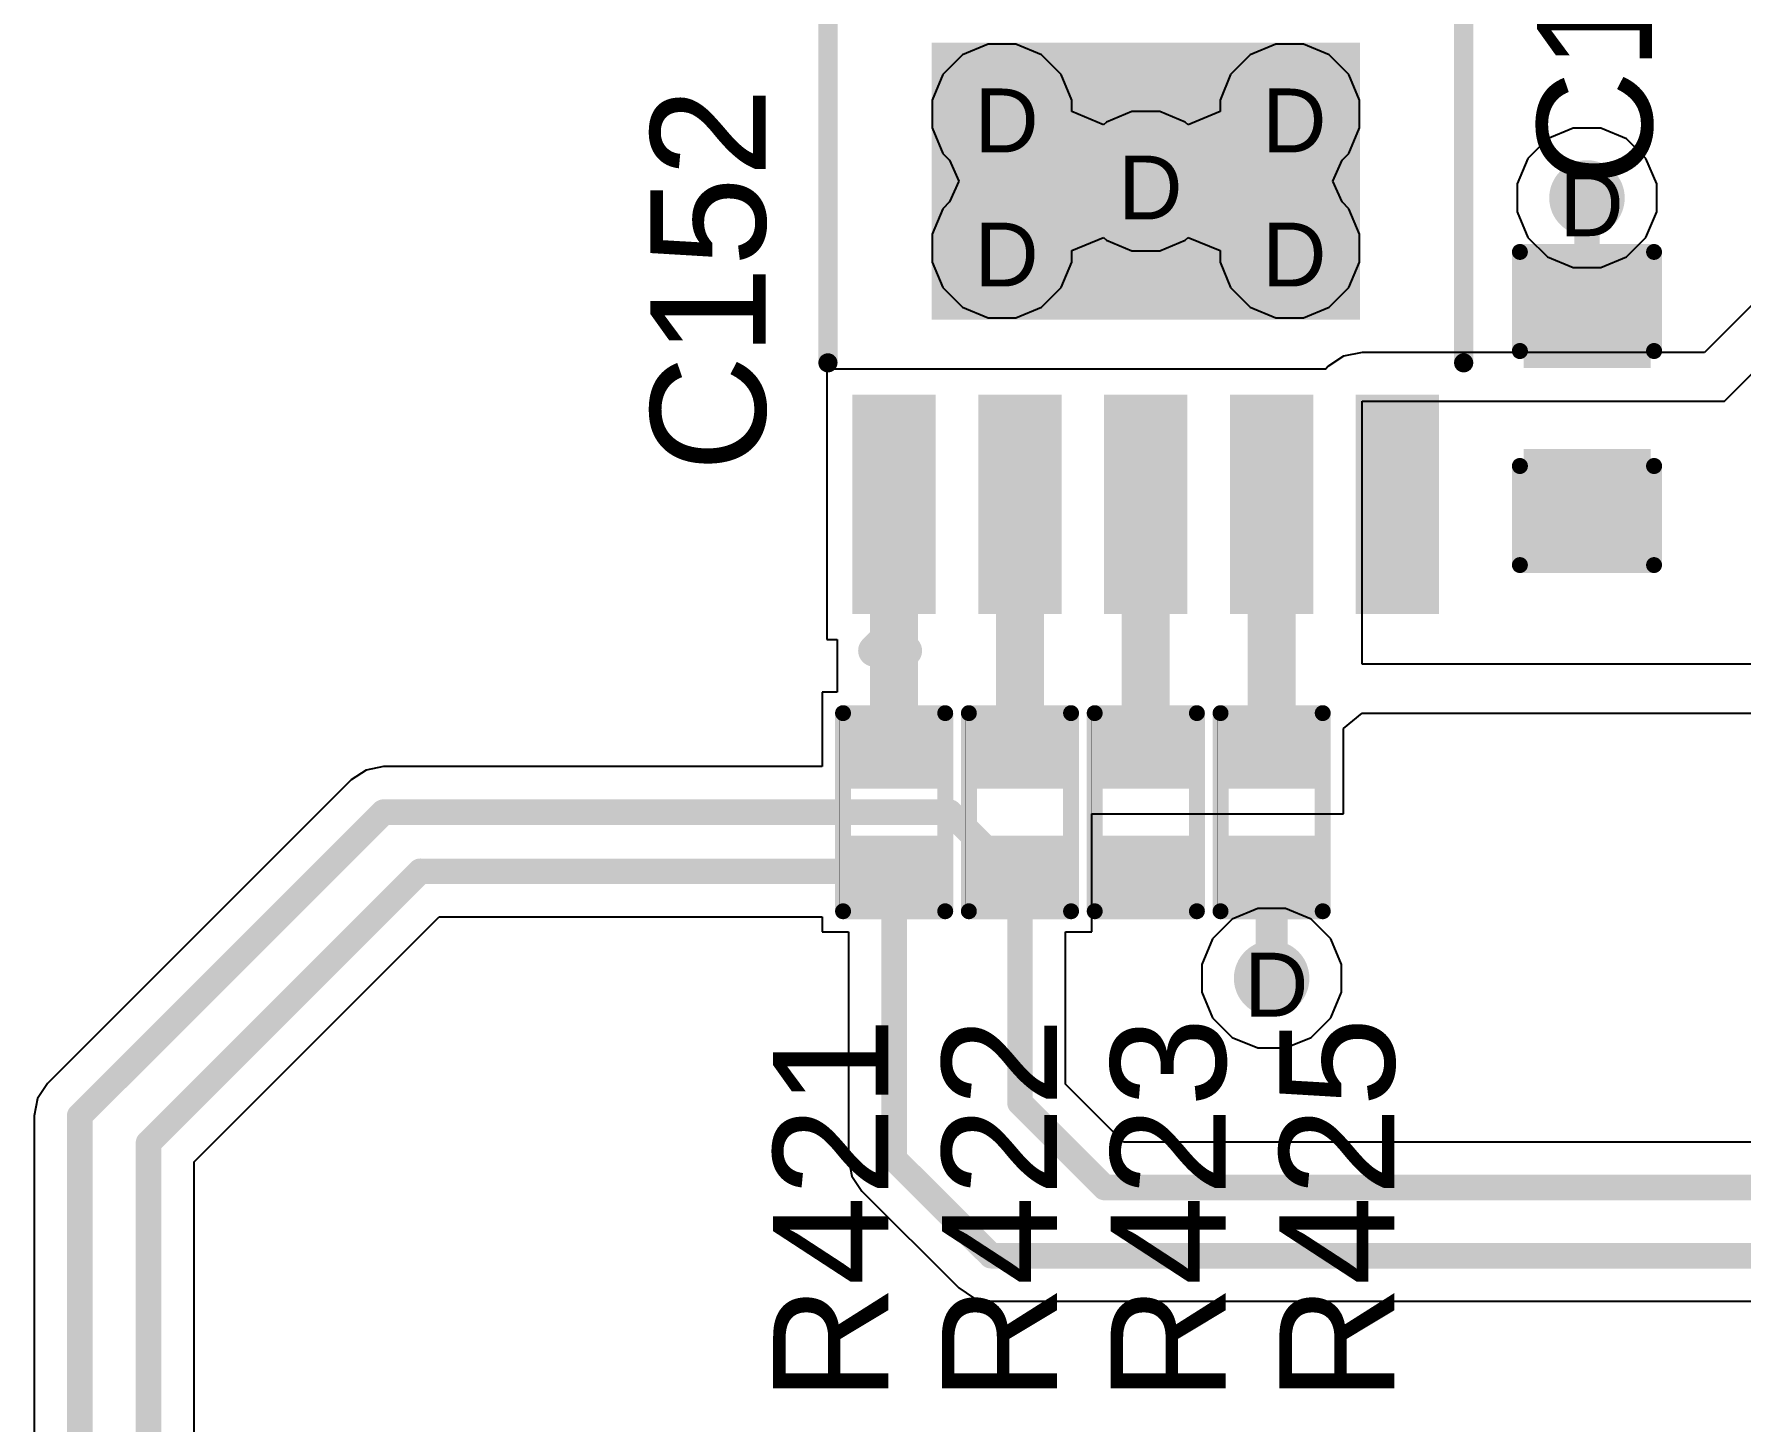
# Model space of a CAD drawing. Header units: inches. Extents: x -11 to 5428, y 0 to 5423.
# Drawn here: x 183.32 to 196.88, y 75.28 to 86.31 of the extents above; entities that cross this region are included whole.
import ezdxf

# ---------------------------------------------------------------- set-up
doc = ezdxf.new("R2010")
doc.units = ezdxf.units.IN
for name, color, linetype in [('Bottom Layer', 5, 'Continuous'), ('Drill Drawing', 1, 'Continuous'), ('GND', 16, 'Continuous'), ('PWR', 76, 'Continuous'), ('Top Layer', 1, 'Continuous'), ('Top Overlay', 2, 'Continuous'), ('Top Paste', 8, 'Continuous'), ('Top Solder', 216, 'Continuous'), ('Via Holes', 16, 'Continuous')]:
    doc.layers.add(name, color=color, linetype=linetype)
doc.styles.add('Arial', font='', dxfattribs={"height": 0.2})
doc.styles.get('Arial').set_extended_font_data('Arial')

# ---------------------------------------------------------------- blocks, each defined once
blk = doc.blocks.new('ESOP_10_612')
at = {"layer": 'Top Layer'}
for points in [[(-1.75, 2.28), (-1.75, 1.72), (-3.39, 1.72), (-3.39, 2.28)], [(3.39, 2.28), (3.39, 1.72), (1.75, 1.72), (1.75, 2.28)], [(1.05, 1.65), (1.05, -1.65), (-1.05, -1.65), (-1.05, 1.65)], [(-1.75, 1.28), (-1.75, 0.72), (-3.39, 0.72), (-3.39, 1.28)], [(3.39, 1.28), (3.39, 0.72), (1.75, 0.72), (1.75, 1.28)], [(-1.75, 0.28), (-1.75, -0.28), (-3.39, -0.28), (-3.39, 0.28)], [(3.39, 0.28), (3.39, -0.28), (1.75, -0.28), (1.75, 0.28)], [(-1.75, -0.72), (-1.75, -1.28), (-3.39, -1.28), (-3.39, -0.72)], [(3.39, -0.72), (3.39, -1.28), (1.75, -1.28), (1.75, -0.72)], [(-1.75, -1.72), (-1.75, -2.28), (-3.39, -2.28), (-3.39, -1.72)], [(3.39, -1.72), (3.39, -2.28), (1.75, -2.28), (1.75, -1.72)]]:
    blk.add_hatch(color=1, dxfattribs=at).paths.add_polyline_path(points)
at = {"layer": 'Top Paste'}
for points in [[(-1.75, 2.28), (-1.75, 1.72), (-3.39, 1.72), (-3.39, 2.28)], [(3.39, 2.28), (3.39, 1.72), (1.75, 1.72), (1.75, 2.28)], [(1.05, 1.65), (1.05, -1.65), (-1.05, -1.65), (-1.05, 1.65)], [(-1.75, 1.28), (-1.75, 0.72), (-3.39, 0.72), (-3.39, 1.28)], [(3.39, 1.28), (3.39, 0.72), (1.75, 0.72), (1.75, 1.28)], [(-1.75, 0.28), (-1.75, -0.28), (-3.39, -0.28), (-3.39, 0.28)], [(3.39, 0.28), (3.39, -0.28), (1.75, -0.28), (1.75, 0.28)], [(-1.75, -0.72), (-1.75, -1.28), (-3.39, -1.28), (-3.39, -0.72)], [(3.39, -0.72), (3.39, -1.28), (1.75, -1.28), (1.75, -0.72)], [(-1.75, -1.72), (-1.75, -2.28), (-3.39, -2.28), (-3.39, -1.72)], [(3.39, -1.72), (3.39, -2.28), (1.75, -2.28), (1.75, -1.72)]]:
    blk.add_hatch(color=8, dxfattribs=at).paths.add_polyline_path(points)
at = {"layer": 'Top Solder'}
for points in [[(-1.699, 2.331), (-1.699, 1.669), (-3.441, 1.669), (-3.441, 2.331)], [(3.441, 2.331), (3.441, 1.669), (1.699, 1.669), (1.699, 2.331)], [(1.101, 1.701), (1.101, -1.701), (-1.101, -1.701), (-1.101, 1.701)], [(-1.699, 1.331), (-1.699, 0.669), (-3.441, 0.669), (-3.441, 1.331)], [(3.441, 1.331), (3.441, 0.669), (1.699, 0.669), (1.699, 1.331)], [(-1.699, 0.331), (-1.699, -0.331), (-3.441, -0.331), (-3.441, 0.331)], [(3.441, 0.331), (3.441, -0.331), (1.699, -0.331), (1.699, 0.331)], [(-1.699, -0.669), (-1.699, -1.331), (-3.441, -1.331), (-3.441, -0.669)], [(3.441, -0.669), (3.441, -1.331), (1.699, -1.331), (1.699, -0.669)], [(-1.699, -1.669), (-1.699, -2.331), (-3.441, -2.331), (-3.441, -1.669)], [(3.441, -1.669), (3.441, -2.331), (1.699, -2.331), (1.699, -1.669)]]:
    blk.add_hatch(color=216, dxfattribs=at).paths.add_polyline_path(points)
at = {"layer": 'Top Overlay'}
for points in [[(-1.445, 2.526, 0.152, 0.152, 0), (1.445, 2.526, 0.152, 0.152, 0)], [(-3.734, 2.159, 0.254, 0.254, 0), (-3.734, 1.905, 0.254, 0.254, 0)], [(-3.734, 2.159, 0.254, 0.254, 0), (-3.607, 2.032, 0.254, 0.254, 0)], [(-3.607, 2.032, 0.254, 0.254, 0), (-3.734, 1.905, 0.254, 0.254, 0)], [(-1.445, -2.526, 0.152, 0.152, 0), (1.445, -2.526, 0.152, 0.152, 0)]]:
    blk.add_lwpolyline(points, format="xyseb", dxfattribs=at)
for points in [[(-1.483, 2.526, 0.0762, 0.0762, 1), (-1.407, 2.526, 0.0762, 0.0762, 1)], [(1.407, 2.526, 0.0762, 0.0762, 1), (1.483, 2.526, 0.0762, 0.0762, 1)], [(-3.797, 2.159, 0.127, 0.127, 1), (-3.67, 2.159, 0.127, 0.127, 1)], [(-3.797, 2.159, 0.127, 0.127, 1), (-3.67, 2.159, 0.127, 0.127, 1)], [(-3.67, 2.032, 0.127, 0.127, 1), (-3.543, 2.032, 0.127, 0.127, 1)], [(-3.67, 2.032, 0.127, 0.127, 1), (-3.543, 2.032, 0.127, 0.127, 1)], [(-3.797, 1.905, 0.127, 0.127, 1), (-3.67, 1.905, 0.127, 0.127, 1)], [(-3.797, 1.905, 0.127, 0.127, 1), (-3.67, 1.905, 0.127, 0.127, 1)], [(-1.483, -2.526, 0.0762, 0.0762, 1), (-1.407, -2.526, 0.0762, 0.0762, 1)], [(1.407, -2.526, 0.0762, 0.0762, 1), (1.483, -2.526, 0.0762, 0.0762, 1)]]:
    blk.add_lwpolyline(points, format="xyseb", close=True, dxfattribs=at)
blk = doc.blocks.new('R___0402_651')
at = {"layer": 'Top Layer'}
for points in [[(-0.699, -0.317), (-0.699, 0.318), (-0.241, 0.318), (-0.241, -0.317)], [(0.241, -0.317), (0.241, 0.318), (0.699, 0.318), (0.699, -0.317)]]:
    blk.add_hatch(color=1, dxfattribs=at).paths.add_polyline_path(points)
at = {"layer": 'Top Paste'}
for points in [[(-0.699, -0.317), (-0.699, 0.318), (-0.241, 0.318), (-0.241, -0.317)], [(0.241, -0.317), (0.241, 0.318), (0.699, 0.318), (0.699, -0.317)]]:
    blk.add_hatch(color=8, dxfattribs=at).paths.add_polyline_path(points)
at = {"layer": 'Top Solder'}
for points in [[(-0.754, -0.372), (-0.754, 0.373), (-0.186, 0.373), (-0.186, -0.372)], [(0.186, -0.372), (0.186, 0.373), (0.754, 0.373), (0.754, -0.372)]]:
    blk.add_hatch(color=216, dxfattribs=at).paths.add_polyline_path(points)
at = {"layer": 'Top Overlay'}
for points in [[(0.787, 0.406, 0.127, 0.127, 0), (-0.787, 0.406, 0.127, 0.127, 0)], [(-0.787, -0.406, 0.127, 0.127, 0), (-0.787, 0.406, 0.127, 0.127, 0)], [(0.787, -0.406, 0.127, 0.127, 0), (0.787, 0.406, 0.127, 0.127, 0)], [(0.787, -0.406, 0.127, 0.127, 0), (-0.787, -0.406, 0.127, 0.127, 0)], [(0.813, -0.432, 0.00323, 0.00323, 0), (-0.813, -0.432, 0.00323, 0.00323, 0)]]:
    blk.add_lwpolyline(points, format="xyseb", dxfattribs=at)
for points in [[(-0.819, 0.406, 0.0635, 0.0635, 1), (-0.756, 0.406, 0.0635, 0.0635, 1)], [(-0.819, 0.406, 0.0635, 0.0635, 1), (-0.756, 0.406, 0.0635, 0.0635, 1)], [(0.756, 0.406, 0.0635, 0.0635, 1), (0.819, 0.406, 0.0635, 0.0635, 1)], [(0.756, 0.406, 0.0635, 0.0635, 1), (0.819, 0.406, 0.0635, 0.0635, 1)], [(-0.819, -0.406, 0.0635, 0.0635, 1), (-0.756, -0.406, 0.0635, 0.0635, 1)], [(-0.819, -0.406, 0.0635, 0.0635, 1), (-0.756, -0.406, 0.0635, 0.0635, 1)], [(0.756, -0.406, 0.0635, 0.0635, 1), (0.819, -0.406, 0.0635, 0.0635, 1)], [(0.756, -0.406, 0.0635, 0.0635, 1), (0.819, -0.406, 0.0635, 0.0635, 1)], [(-0.814, -0.432, 0.00161, 0.00161, 1), (-0.812, -0.432, 0.00161, 0.00161, 1)], [(0.812, -0.432, 0.00161, 0.00161, 1), (0.814, -0.432, 0.00161, 0.00161, 1)]]:
    blk.add_lwpolyline(points, format="xyseb", close=True, dxfattribs=at)
blk = doc.blocks.new('R___0402_653')
at = {"layer": 'Top Layer'}
for points in [[(-0.699, -0.317), (-0.699, 0.318), (-0.241, 0.318), (-0.241, -0.317)], [(0.241, -0.317), (0.241, 0.318), (0.699, 0.318), (0.699, -0.317)]]:
    blk.add_hatch(color=1, dxfattribs=at).paths.add_polyline_path(points)
at = {"layer": 'Top Paste'}
for points in [[(-0.699, -0.317), (-0.699, 0.318), (-0.241, 0.318), (-0.241, -0.317)], [(0.241, -0.317), (0.241, 0.318), (0.699, 0.318), (0.699, -0.317)]]:
    blk.add_hatch(color=8, dxfattribs=at).paths.add_polyline_path(points)
at = {"layer": 'Top Solder'}
for points in [[(-0.754, -0.372), (-0.754, 0.373), (-0.186, 0.373), (-0.186, -0.372)], [(0.186, -0.372), (0.186, 0.373), (0.754, 0.373), (0.754, -0.372)]]:
    blk.add_hatch(color=216, dxfattribs=at).paths.add_polyline_path(points)
at = {"layer": 'Top Overlay'}
for points in [[(0.787, 0.406, 0.127, 0.127, 0), (-0.787, 0.406, 0.127, 0.127, 0)], [(-0.787, -0.406, 0.127, 0.127, 0), (-0.787, 0.406, 0.127, 0.127, 0)], [(0.787, -0.406, 0.127, 0.127, 0), (0.787, 0.406, 0.127, 0.127, 0)], [(0.787, -0.406, 0.127, 0.127, 0), (-0.787, -0.406, 0.127, 0.127, 0)], [(0.813, -0.432, 0.00323, 0.00323, 0), (-0.813, -0.432, 0.00323, 0.00323, 0)]]:
    blk.add_lwpolyline(points, format="xyseb", dxfattribs=at)
for points in [[(-0.819, 0.406, 0.0635, 0.0635, 1), (-0.756, 0.406, 0.0635, 0.0635, 1)], [(-0.819, 0.406, 0.0635, 0.0635, 1), (-0.756, 0.406, 0.0635, 0.0635, 1)], [(0.756, 0.406, 0.0635, 0.0635, 1), (0.819, 0.406, 0.0635, 0.0635, 1)], [(0.756, 0.406, 0.0635, 0.0635, 1), (0.819, 0.406, 0.0635, 0.0635, 1)], [(-0.819, -0.406, 0.0635, 0.0635, 1), (-0.756, -0.406, 0.0635, 0.0635, 1)], [(-0.819, -0.406, 0.0635, 0.0635, 1), (-0.756, -0.406, 0.0635, 0.0635, 1)], [(0.756, -0.406, 0.0635, 0.0635, 1), (0.819, -0.406, 0.0635, 0.0635, 1)], [(0.756, -0.406, 0.0635, 0.0635, 1), (0.819, -0.406, 0.0635, 0.0635, 1)], [(-0.814, -0.432, 0.00161, 0.00161, 1), (-0.812, -0.432, 0.00161, 0.00161, 1)], [(0.812, -0.432, 0.00161, 0.00161, 1), (0.814, -0.432, 0.00161, 0.00161, 1)]]:
    blk.add_lwpolyline(points, format="xyseb", close=True, dxfattribs=at)
blk = doc.blocks.new('R___0402_654')
at = {"layer": 'Top Layer'}
for points in [[(-0.699, -0.317), (-0.699, 0.318), (-0.241, 0.318), (-0.241, -0.317)], [(0.241, -0.317), (0.241, 0.318), (0.699, 0.318), (0.699, -0.317)]]:
    blk.add_hatch(color=1, dxfattribs=at).paths.add_polyline_path(points)
at = {"layer": 'Top Paste'}
for points in [[(-0.699, -0.317), (-0.699, 0.318), (-0.241, 0.318), (-0.241, -0.317)], [(0.241, -0.317), (0.241, 0.318), (0.699, 0.318), (0.699, -0.317)]]:
    blk.add_hatch(color=8, dxfattribs=at).paths.add_polyline_path(points)
at = {"layer": 'Top Solder'}
for points in [[(-0.754, -0.372), (-0.754, 0.373), (-0.186, 0.373), (-0.186, -0.372)], [(0.186, -0.372), (0.186, 0.373), (0.754, 0.373), (0.754, -0.372)]]:
    blk.add_hatch(color=216, dxfattribs=at).paths.add_polyline_path(points)
at = {"layer": 'Top Overlay'}
for points in [[(0.787, 0.406, 0.127, 0.127, 0), (-0.787, 0.406, 0.127, 0.127, 0)], [(-0.787, -0.406, 0.127, 0.127, 0), (-0.787, 0.406, 0.127, 0.127, 0)], [(0.787, -0.406, 0.127, 0.127, 0), (0.787, 0.406, 0.127, 0.127, 0)], [(0.787, -0.406, 0.127, 0.127, 0), (-0.787, -0.406, 0.127, 0.127, 0)], [(0.813, -0.432, 0.00323, 0.00323, 0), (-0.813, -0.432, 0.00323, 0.00323, 0)]]:
    blk.add_lwpolyline(points, format="xyseb", dxfattribs=at)
for points in [[(-0.819, 0.406, 0.0635, 0.0635, 1), (-0.756, 0.406, 0.0635, 0.0635, 1)], [(-0.819, 0.406, 0.0635, 0.0635, 1), (-0.756, 0.406, 0.0635, 0.0635, 1)], [(0.756, 0.406, 0.0635, 0.0635, 1), (0.819, 0.406, 0.0635, 0.0635, 1)], [(0.756, 0.406, 0.0635, 0.0635, 1), (0.819, 0.406, 0.0635, 0.0635, 1)], [(-0.819, -0.406, 0.0635, 0.0635, 1), (-0.756, -0.406, 0.0635, 0.0635, 1)], [(-0.819, -0.406, 0.0635, 0.0635, 1), (-0.756, -0.406, 0.0635, 0.0635, 1)], [(0.756, -0.406, 0.0635, 0.0635, 1), (0.819, -0.406, 0.0635, 0.0635, 1)], [(0.756, -0.406, 0.0635, 0.0635, 1), (0.819, -0.406, 0.0635, 0.0635, 1)], [(-0.814, -0.432, 0.00161, 0.00161, 1), (-0.812, -0.432, 0.00161, 0.00161, 1)], [(0.812, -0.432, 0.00161, 0.00161, 1), (0.814, -0.432, 0.00161, 0.00161, 1)]]:
    blk.add_lwpolyline(points, format="xyseb", close=True, dxfattribs=at)
blk = doc.blocks.new('R___0402_655')
at = {"layer": 'Top Layer'}
for points in [[(-0.699, -0.317), (-0.699, 0.318), (-0.241, 0.318), (-0.241, -0.317)], [(0.241, -0.317), (0.241, 0.318), (0.699, 0.318), (0.699, -0.317)]]:
    blk.add_hatch(color=1, dxfattribs=at).paths.add_polyline_path(points)
at = {"layer": 'Top Paste'}
for points in [[(-0.699, -0.317), (-0.699, 0.318), (-0.241, 0.318), (-0.241, -0.317)], [(0.241, -0.317), (0.241, 0.318), (0.699, 0.318), (0.699, -0.317)]]:
    blk.add_hatch(color=8, dxfattribs=at).paths.add_polyline_path(points)
at = {"layer": 'Top Solder'}
for points in [[(-0.754, -0.372), (-0.754, 0.373), (-0.186, 0.373), (-0.186, -0.372)], [(0.186, -0.372), (0.186, 0.373), (0.754, 0.373), (0.754, -0.372)]]:
    blk.add_hatch(color=216, dxfattribs=at).paths.add_polyline_path(points)
at = {"layer": 'Top Overlay'}
for points in [[(0.787, 0.406, 0.127, 0.127, 0), (-0.787, 0.406, 0.127, 0.127, 0)], [(-0.787, -0.406, 0.127, 0.127, 0), (-0.787, 0.406, 0.127, 0.127, 0)], [(0.787, -0.406, 0.127, 0.127, 0), (0.787, 0.406, 0.127, 0.127, 0)], [(0.787, -0.406, 0.127, 0.127, 0), (-0.787, -0.406, 0.127, 0.127, 0)], [(0.813, -0.432, 0.00323, 0.00323, 0), (-0.813, -0.432, 0.00323, 0.00323, 0)]]:
    blk.add_lwpolyline(points, format="xyseb", dxfattribs=at)
for points in [[(-0.819, 0.406, 0.0635, 0.0635, 1), (-0.756, 0.406, 0.0635, 0.0635, 1)], [(-0.819, 0.406, 0.0635, 0.0635, 1), (-0.756, 0.406, 0.0635, 0.0635, 1)], [(0.756, 0.406, 0.0635, 0.0635, 1), (0.819, 0.406, 0.0635, 0.0635, 1)], [(0.756, 0.406, 0.0635, 0.0635, 1), (0.819, 0.406, 0.0635, 0.0635, 1)], [(-0.819, -0.406, 0.0635, 0.0635, 1), (-0.756, -0.406, 0.0635, 0.0635, 1)], [(-0.819, -0.406, 0.0635, 0.0635, 1), (-0.756, -0.406, 0.0635, 0.0635, 1)], [(0.756, -0.406, 0.0635, 0.0635, 1), (0.819, -0.406, 0.0635, 0.0635, 1)], [(0.756, -0.406, 0.0635, 0.0635, 1), (0.819, -0.406, 0.0635, 0.0635, 1)], [(-0.814, -0.432, 0.00161, 0.00161, 1), (-0.812, -0.432, 0.00161, 0.00161, 1)], [(0.812, -0.432, 0.00161, 0.00161, 1), (0.814, -0.432, 0.00161, 0.00161, 1)]]:
    blk.add_lwpolyline(points, format="xyseb", close=True, dxfattribs=at)
blk = doc.blocks.new('C___0603_785')
at = {"layer": 'Top Layer'}
for points in [[(-0.381, 0.444), (-0.381, -0.445), (-1.143, -0.445), (-1.143, 0.444)], [(1.143, 0.444), (1.143, -0.445), (0.381, -0.445), (0.381, 0.444)]]:
    blk.add_hatch(color=1, dxfattribs=at).paths.add_polyline_path(points)
at = {"layer": 'Top Paste'}
for points in [[(-0.381, 0.444), (-0.381, -0.445), (-1.143, -0.445), (-1.143, 0.444)], [(1.143, 0.444), (1.143, -0.445), (0.381, -0.445), (0.381, 0.444)]]:
    blk.add_hatch(color=8, dxfattribs=at).paths.add_polyline_path(points)
at = {"layer": 'Top Solder'}
for points in [[(-0.321, 0.504), (-0.321, -0.505), (-1.203, -0.505), (-1.203, 0.504)], [(1.203, 0.504), (1.203, -0.505), (0.321, -0.505), (0.321, 0.504)]]:
    blk.add_hatch(color=216, dxfattribs=at).paths.add_polyline_path(points)
at = {"layer": 'Top Overlay'}
for points in [[(-1.245, 0.533, 0.127, 0.127, 0), (-0.457, 0.533, 0.127, 0.127, 0)], [(-1.245, 0.533, 0.127, 0.127, 0), (-1.245, -0.533, 0.127, 0.127, 0)], [(0.457, 0.533, 0.127, 0.127, 0), (1.245, 0.533, 0.127, 0.127, 0)], [(1.245, 0.533, 0.127, 0.127, 0), (1.245, -0.533, 0.127, 0.127, 0)], [(-1.245, -0.533, 0.127, 0.127, 0), (-0.457, -0.533, 0.127, 0.127, 0)], [(0.457, -0.533, 0.127, 0.127, 0), (1.245, -0.533, 0.127, 0.127, 0)]]:
    blk.add_lwpolyline(points, format="xyseb", dxfattribs=at)
for points in [[(-1.276, 0.533, 0.0635, 0.0635, 1), (-1.213, 0.533, 0.0635, 0.0635, 1)], [(-1.276, 0.533, 0.0635, 0.0635, 1), (-1.213, 0.533, 0.0635, 0.0635, 1)], [(-0.489, 0.533, 0.0635, 0.0635, 1), (-0.425, 0.533, 0.0635, 0.0635, 1)], [(0.425, 0.533, 0.0635, 0.0635, 1), (0.489, 0.533, 0.0635, 0.0635, 1)], [(1.213, 0.533, 0.0635, 0.0635, 1), (1.276, 0.533, 0.0635, 0.0635, 1)], [(1.213, 0.533, 0.0635, 0.0635, 1), (1.276, 0.533, 0.0635, 0.0635, 1)], [(-1.276, -0.533, 0.0635, 0.0635, 1), (-1.213, -0.533, 0.0635, 0.0635, 1)], [(-1.276, -0.533, 0.0635, 0.0635, 1), (-1.213, -0.533, 0.0635, 0.0635, 1)], [(-0.489, -0.533, 0.0635, 0.0635, 1), (-0.425, -0.533, 0.0635, 0.0635, 1)], [(0.425, -0.533, 0.0635, 0.0635, 1), (0.489, -0.533, 0.0635, 0.0635, 1)], [(1.213, -0.533, 0.0635, 0.0635, 1), (1.276, -0.533, 0.0635, 0.0635, 1)], [(1.213, -0.533, 0.0635, 0.0635, 1), (1.276, -0.533, 0.0635, 0.0635, 1)]]:
    blk.add_lwpolyline(points, format="xyseb", close=True, dxfattribs=at)

msp = doc.modelspace()

# ---------------------------------------------------------------- hatches: boundary and pattern name
at = {"layer": 'Bottom Layer'}
h = msp.add_hatch(color=5, dxfattribs=at)
edge = h.paths.add_edge_path()
edge.add_arc((191.008, 85.674), 0.3, 0, 360)
h = msp.add_hatch(color=5, dxfattribs=at)
edge = h.paths.add_edge_path()
edge.add_arc((193.295, 85.674), 0.3, 0, 360)
h = msp.add_hatch(color=5, dxfattribs=at)
edge = h.paths.add_edge_path()
edge.add_arc((192.151, 85.141), 0.3, 0, 360)
h = msp.add_hatch(color=5, dxfattribs=at)
edge = h.paths.add_edge_path()
edge.add_arc((195.657, 85.007), 0.3, 0, 360)
h = msp.add_hatch(color=5, dxfattribs=at)
edge = h.paths.add_edge_path()
edge.add_arc((191.008, 84.607), 0.3, 0, 360)
h = msp.add_hatch(color=5, dxfattribs=at)
edge = h.paths.add_edge_path()
edge.add_arc((193.295, 84.607), 0.3, 0, 360)
h = msp.add_hatch(color=5, dxfattribs=at)
edge = h.paths.add_edge_path()
edge.add_arc((193.151, 78.804), 0.3, 0, 360)
at = {"layer": 'GND'}
h = msp.add_hatch(color=16, dxfattribs=at)
edge = h.paths.add_edge_path()
edge.add_arc((191.008, 85.674), 0.3, 0, 360)
h = msp.add_hatch(color=16, dxfattribs=at)
edge = h.paths.add_edge_path()
edge.add_arc((193.295, 85.674), 0.3, 0, 360)
h = msp.add_hatch(color=16, dxfattribs=at)
edge = h.paths.add_edge_path()
edge.add_arc((192.151, 85.141), 0.3, 0, 360)
h = msp.add_hatch(color=16, dxfattribs=at)
edge = h.paths.add_edge_path()
edge.add_arc((195.657, 85.007), 0.3, 0, 360)
h = msp.add_hatch(color=16, dxfattribs=at)
edge = h.paths.add_edge_path()
edge.add_arc((191.008, 84.607), 0.3, 0, 360)
h = msp.add_hatch(color=16, dxfattribs=at)
edge = h.paths.add_edge_path()
edge.add_arc((193.295, 84.607), 0.3, 0, 360)
h = msp.add_hatch(color=16, dxfattribs=at)
edge = h.paths.add_edge_path()
edge.add_arc((193.151, 78.804), 0.3, 0, 360)
at = {"layer": 'PWR'}
h = msp.add_hatch(color=76, dxfattribs=at)
edge = h.paths.add_edge_path()
edge.add_arc((191.008, 85.674), 0.3, 0, 360)
h = msp.add_hatch(color=76, dxfattribs=at)
edge = h.paths.add_edge_path()
edge.add_arc((193.295, 85.674), 0.3, 0, 360)
h = msp.add_hatch(color=76, dxfattribs=at)
edge = h.paths.add_edge_path()
edge.add_arc((192.151, 85.141), 0.3, 0, 360)
h = msp.add_hatch(color=76, dxfattribs=at)
edge = h.paths.add_edge_path()
edge.add_arc((195.657, 85.007), 0.3, 0, 360)
h = msp.add_hatch(color=76, dxfattribs=at)
edge = h.paths.add_edge_path()
edge.add_arc((191.008, 84.607), 0.3, 0, 360)
h = msp.add_hatch(color=76, dxfattribs=at)
edge = h.paths.add_edge_path()
edge.add_arc((193.295, 84.607), 0.3, 0, 360)
h = msp.add_hatch(color=76, dxfattribs=at)
edge = h.paths.add_edge_path()
edge.add_arc((193.151, 78.804), 0.3, 0, 360)
at = {"layer": 'Top Layer'}
h = msp.add_hatch(color=1, dxfattribs=at)
edge = h.paths.add_edge_path()
edge.add_arc((191.008, 85.674), 0.3, 0, 360)
h = msp.add_hatch(color=1, dxfattribs=at)
edge = h.paths.add_edge_path()
edge.add_arc((193.295, 85.674), 0.3, 0, 360)
h = msp.add_hatch(color=1, dxfattribs=at)
edge = h.paths.add_edge_path()
edge.add_arc((192.151, 85.141), 0.3, 0, 360)
h = msp.add_hatch(color=1, dxfattribs=at)
edge = h.paths.add_edge_path()
edge.add_arc((195.657, 85.007), 0.3, 0, 360)
h = msp.add_hatch(color=1, dxfattribs=at)
edge = h.paths.add_edge_path()
edge.add_arc((191.008, 84.607), 0.3, 0, 360)
h = msp.add_hatch(color=1, dxfattribs=at)
edge = h.paths.add_edge_path()
edge.add_arc((193.295, 84.607), 0.3, 0, 360)
h = msp.add_hatch(color=1, dxfattribs=at)
edge = h.paths.add_edge_path()
edge.add_arc((193.151, 78.804), 0.3, 0, 360)
at = {"layer": 'Via Holes'}
h = msp.add_hatch(color=7, dxfattribs=at)
edge = h.paths.add_edge_path()
edge.add_arc((191.008, 85.674), 0.15, 0, 360)
h = msp.add_hatch(color=7, dxfattribs=at)
edge = h.paths.add_edge_path()
edge.add_arc((193.295, 85.674), 0.15, 0, 360)
h = msp.add_hatch(color=7, dxfattribs=at)
edge = h.paths.add_edge_path()
edge.add_arc((192.151, 85.141), 0.15, 0, 360)
h = msp.add_hatch(color=7, dxfattribs=at)
edge = h.paths.add_edge_path()
edge.add_arc((195.657, 85.007), 0.15, 0, 360)
h = msp.add_hatch(color=7, dxfattribs=at)
edge = h.paths.add_edge_path()
edge.add_arc((191.008, 84.607), 0.15, 0, 360)
h = msp.add_hatch(color=7, dxfattribs=at)
edge = h.paths.add_edge_path()
edge.add_arc((193.295, 84.607), 0.15, 0, 360)
h = msp.add_hatch(color=7, dxfattribs=at)
edge = h.paths.add_edge_path()
edge.add_arc((193.151, 78.804), 0.15, 0, 360)

# ---------------------------------------------------------------- linework, layer by layer
at = {"layer": 'PWR'}
for p, q in [((190.694, 86.144), (190.538, 85.988)), ((190.898, 86.228), (190.694, 86.144)), ((191.118, 86.228), (190.898, 86.228)), ((191.322, 86.144), (191.118, 86.228)), ((191.478, 85.988), (191.322, 86.144)), ((192.981, 86.144), (192.825, 85.988)), ((193.185, 86.228), (192.981, 86.144)), ((193.405, 86.228), (193.185, 86.228)), ((193.609, 86.144), (193.405, 86.228)), ((193.764, 85.988), (193.609, 86.144)), ((190.538, 85.988), (190.454, 85.784)), ((191.562, 85.784), (191.478, 85.988)), ((192.825, 85.988), (192.741, 85.784)), ((193.849, 85.784), (193.764, 85.988)), ((190.454, 85.784), (190.454, 85.564)), ((191.562, 85.694), (191.562, 85.784)), ((192.741, 85.784), (192.741, 85.694)), ((193.849, 85.564), (193.849, 85.784)), ((191.816, 85.589), (191.562, 85.694)), ((191.838, 85.61), (191.816, 85.589)), ((192.041, 85.695), (191.838, 85.61)), ((192.262, 85.695), (192.041, 85.695)), ((192.465, 85.61), (192.262, 85.695)), ((192.487, 85.589), (192.465, 85.61)), ((192.741, 85.694), (192.487, 85.589)), ((190.454, 85.564), (190.538, 85.36)), ((193.764, 85.36), (193.849, 85.564)), ((195.343, 85.477), (195.187, 85.321)), ((195.546, 85.561), (195.343, 85.477)), ((195.767, 85.561), (195.546, 85.561)), ((195.97, 85.477), (195.767, 85.561)), ((196.126, 85.321), (195.97, 85.477)), ((190.538, 85.36), (190.592, 85.307)), ((193.711, 85.307), (193.764, 85.36)), ((195.187, 85.321), (195.103, 85.118)), ((196.211, 85.118), (196.126, 85.321)), ((190.592, 85.307), (190.666, 85.141)), ((193.637, 85.141), (193.711, 85.307)), ((190.666, 85.141), (190.592, 84.975)), ((193.711, 84.975), (193.637, 85.141)), ((195.103, 85.118), (195.103, 84.897)), ((196.211, 84.897), (196.211, 85.118)), ((190.538, 84.921), (190.454, 84.718)), ((190.592, 84.975), (190.538, 84.921)), ((193.764, 84.921), (193.711, 84.975)), ((193.849, 84.718), (193.764, 84.921)), ((195.103, 84.897), (195.187, 84.693)), ((196.126, 84.693), (196.211, 84.897)), ((190.454, 84.718), (190.454, 84.497)), ((191.562, 84.588), (191.816, 84.693)), ((191.816, 84.693), (191.838, 84.671)), ((191.838, 84.671), (192.041, 84.587)), ((192.262, 84.587), (192.465, 84.671)), ((192.465, 84.671), (192.487, 84.693)), ((192.487, 84.693), (192.741, 84.588)), ((193.849, 84.497), (193.849, 84.718)), ((195.187, 84.693), (195.343, 84.538)), ((195.97, 84.538), (196.126, 84.693)), ((191.562, 84.497), (191.562, 84.588)), ((192.041, 84.587), (192.262, 84.587)), ((192.741, 84.588), (192.741, 84.497)), ((195.343, 84.538), (195.546, 84.453)), ((195.767, 84.453), (195.97, 84.538)), ((190.454, 84.497), (190.538, 84.294)), ((191.478, 84.294), (191.562, 84.497)), ((192.741, 84.497), (192.825, 84.294)), ((193.764, 84.294), (193.849, 84.497)), ((195.546, 84.453), (195.767, 84.453)), ((190.538, 84.294), (190.694, 84.138)), ((191.322, 84.138), (191.478, 84.294)), ((192.825, 84.294), (192.981, 84.138)), ((193.609, 84.138), (193.764, 84.294)), ((190.694, 84.138), (190.898, 84.053)), ((191.118, 84.053), (191.322, 84.138)), ((192.981, 84.138), (193.185, 84.053)), ((193.405, 84.053), (193.609, 84.138)), ((190.898, 84.053), (191.118, 84.053)), ((193.185, 84.053), (193.405, 84.053)), ((193.041, 79.358), (192.838, 79.273)), ((193.262, 79.358), (193.041, 79.358)), ((193.465, 79.273), (193.262, 79.358)), ((192.838, 79.273), (192.682, 79.117)), ((193.621, 79.117), (193.465, 79.273)), ((192.682, 79.117), (192.597, 78.914)), ((193.705, 78.914), (193.621, 79.117)), ((192.597, 78.914), (192.597, 78.693)), ((193.705, 78.693), (193.705, 78.914)), ((192.597, 78.693), (192.682, 78.49)), ((193.621, 78.49), (193.705, 78.693)), ((192.682, 78.49), (192.838, 78.334)), ((193.465, 78.334), (193.621, 78.49)), ((192.838, 78.334), (193.041, 78.25)), ((193.262, 78.25), (193.465, 78.334)), ((193.041, 78.25), (193.262, 78.25))]:
    msp.add_line(p, q, dxfattribs=at)
at = {"layer": 'Top Layer'}
for p, q in [((197.173, 84.362), (196.59, 83.779)), ((196.751, 83.391), (197.561, 84.201)), ((193.723, 83.75), (193.597, 83.666)), ((193.871, 83.779), (193.723, 83.75)), ((196.59, 83.779), (193.871, 83.779)), ((193.583, 83.645), (189.617, 83.645)), ((189.617, 83.645), (189.617, 81.497)), ((193.597, 83.666), (193.583, 83.645)), ((193.871, 81.3), (193.871, 83.391)), ((193.871, 83.391), (196.751, 83.391)), ((189.617, 81.497), (189.698, 81.497)), ((189.698, 81.497), (189.698, 81.077)), ((199.684, 81.3), (193.871, 81.3)), ((189.698, 81.077), (189.58, 81.077)), ((189.58, 81.077), (189.58, 80.487)), ((193.723, 80.79), (193.871, 80.912)), ((193.871, 80.912), (199.464, 80.912)), ((193.723, 80.112), (193.723, 80.79)), ((185.954, 80.459), (185.837, 80.381)), ((186.093, 80.487), (185.954, 80.459)), ((189.58, 80.487), (186.093, 80.487)), ((186.093, 80.487), (186.093, 80.487)), ((185.837, 80.381), (183.423, 77.967)), ((191.723, 79.172), (191.723, 80.112)), ((191.723, 80.112), (193.723, 80.112)), ((184.589, 77.345), (186.535, 79.292)), ((186.535, 79.292), (189.58, 79.292)), ((189.58, 79.292), (189.58, 79.172)), ((189.58, 79.172), (189.789, 79.172)), ((189.789, 79.172), (189.789, 77.368)), ((191.514, 77.963), (191.514, 79.172)), ((191.514, 79.172), (191.723, 79.172)), ((183.423, 77.967), (183.344, 77.849)), ((191.975, 77.502), (191.514, 77.963)), ((183.344, 77.849), (183.317, 77.71)), ((183.317, 77.71), (183.317, 77.71)), ((183.317, 77.71), (183.317, 55.029)), ((214.217, 77.502), (191.975, 77.502)), ((184.589, 55.268), (184.589, 77.345)), ((189.789, 77.368), (189.789, 77.368)), ((189.789, 77.368), (189.816, 77.23)), ((189.816, 77.23), (189.895, 77.112)), ((189.895, 77.112), (190.665, 76.342)), ((190.665, 76.342), (190.665, 76.342)), ((190.665, 76.342), (190.783, 76.263)), ((190.783, 76.263), (190.922, 76.236)), ((190.922, 76.236), (190.922, 76.236)), ((190.922, 76.236), (215.097, 76.236))]:
    msp.add_line(p, q, dxfattribs=at)
for points in [[(195.657, 84.095, 0.203, 0.203, 0), (195.657, 85.007, 0.203, 0.203, 0)], [(190.151, 80.65, 0.381, 0.381, 0), (190.151, 82.571, 0.381, 0.381, 0)], [(191.151, 80.65, 0.381, 0.381, 0), (191.151, 82.571, 0.381, 0.381, 0)], [(192.151, 80.594, 0.381, 0.381, 0), (192.151, 82.571, 0.381, 0.381, 0)], [(193.151, 80.594, 0.381, 0.381, 0), (193.151, 82.571, 0.381, 0.381, 0)], [(183.679, 77.71, 0.203, 0.203, 0), (186.093, 80.124, 0.203, 0.203, 0)], [(186.093, 80.124, 0.203, 0.203, 0), (190.593, 80.124, 0.203, 0.203, 0)], [(190.593, 80.124, 0.203, 0.203, 0), (191.063, 79.654, 0.203, 0.203, 0)], [(184.226, 77.495, 0.203, 0.203, 0), (186.385, 79.654, 0.203, 0.203, 0)], [(186.385, 79.654, 0.203, 0.203, 0), (190.151, 79.654, 0.203, 0.203, 0)], [(190.151, 77.368, 0.203, 0.203, 0), (190.151, 79.654, 0.203, 0.203, 0)], [(191.063, 79.654, 0.203, 0.203, 0), (191.151, 79.654, 0.203, 0.203, 0)], [(191.151, 77.813, 0.203, 0.203, 0), (191.151, 79.654, 0.203, 0.203, 0)], [(193.151, 78.804, 0.254, 0.254, 0), (193.151, 79.654, 0.254, 0.254, 0)], [(191.151, 77.813, 0.203, 0.203, 0), (191.824, 77.14, 0.203, 0.203, 0)], [(183.679, 55.029, 0.203, 0.203, 0), (183.679, 77.71, 0.203, 0.203, 0)], [(184.226, 55.118, 0.203, 0.203, 0), (184.226, 77.495, 0.203, 0.203, 0)], [(190.151, 77.368, 0.203, 0.203, 0), (190.922, 76.598, 0.203, 0.203, 0)], [(191.824, 77.14, 0.203, 0.203, 0), (214.367, 77.14, 0.203, 0.203, 0)], [(190.922, 76.598, 0.203, 0.203, 0), (215.097, 76.598, 0.203, 0.203, 0)]]:
    msp.add_lwpolyline(points, format="xyseb", dxfattribs=at)
for points in [[(195.606, 85.007, 0.102, 0.102, 1), (195.707, 85.007, 0.102, 0.102, 1)], [(195.606, 84.095, 0.102, 0.102, 1), (195.707, 84.095, 0.102, 0.102, 1)], [(190.056, 82.571, 0.191, 0.191, 1), (190.247, 82.571, 0.191, 0.191, 1)], [(191.056, 82.571, 0.191, 0.191, 1), (191.247, 82.571, 0.191, 0.191, 1)], [(192.056, 82.571, 0.191, 0.191, 1), (192.247, 82.571, 0.191, 0.191, 1)], [(193.056, 82.571, 0.191, 0.191, 1), (193.247, 82.571, 0.191, 0.191, 1)], [(190.056, 80.65, 0.191, 0.191, 1), (190.247, 80.65, 0.191, 0.191, 1)], [(191.056, 80.65, 0.191, 0.191, 1), (191.247, 80.65, 0.191, 0.191, 1)], [(192.056, 80.594, 0.191, 0.191, 1), (192.247, 80.594, 0.191, 0.191, 1)], [(193.056, 80.594, 0.191, 0.191, 1), (193.247, 80.594, 0.191, 0.191, 1)], [(186.042, 80.124, 0.102, 0.102, 1), (186.144, 80.124, 0.102, 0.102, 1)], [(186.042, 80.124, 0.102, 0.102, 1), (186.144, 80.124, 0.102, 0.102, 1)], [(190.542, 80.124, 0.102, 0.102, 1), (190.643, 80.124, 0.102, 0.102, 1)], [(190.542, 80.124, 0.102, 0.102, 1), (190.643, 80.124, 0.102, 0.102, 1)], [(186.334, 79.654, 0.102, 0.102, 1), (186.436, 79.654, 0.102, 0.102, 1)], [(186.334, 79.654, 0.102, 0.102, 1), (186.436, 79.654, 0.102, 0.102, 1)], [(190.101, 79.654, 0.102, 0.102, 1), (190.202, 79.654, 0.102, 0.102, 1)], [(190.101, 79.654, 0.102, 0.102, 1), (190.202, 79.654, 0.102, 0.102, 1)], [(191.012, 79.654, 0.102, 0.102, 1), (191.113, 79.654, 0.102, 0.102, 1)], [(191.012, 79.654, 0.102, 0.102, 1), (191.113, 79.654, 0.102, 0.102, 1)], [(191.101, 79.654, 0.102, 0.102, 1), (191.202, 79.654, 0.102, 0.102, 1)], [(191.101, 79.654, 0.102, 0.102, 1), (191.202, 79.654, 0.102, 0.102, 1)], [(193.088, 79.654, 0.127, 0.127, 1), (193.215, 79.654, 0.127, 0.127, 1)], [(193.088, 78.804, 0.127, 0.127, 1), (193.215, 78.804, 0.127, 0.127, 1)], [(191.101, 77.813, 0.102, 0.102, 1), (191.202, 77.813, 0.102, 0.102, 1)], [(191.101, 77.813, 0.102, 0.102, 1), (191.202, 77.813, 0.102, 0.102, 1)], [(183.628, 77.71, 0.102, 0.102, 1), (183.73, 77.71, 0.102, 0.102, 1)], [(183.628, 77.71, 0.102, 0.102, 1), (183.73, 77.71, 0.102, 0.102, 1)], [(184.175, 77.495, 0.102, 0.102, 1), (184.277, 77.495, 0.102, 0.102, 1)], [(184.175, 77.495, 0.102, 0.102, 1), (184.277, 77.495, 0.102, 0.102, 1)], [(190.101, 77.368, 0.102, 0.102, 1), (190.202, 77.368, 0.102, 0.102, 1)], [(190.101, 77.368, 0.102, 0.102, 1), (190.202, 77.368, 0.102, 0.102, 1)], [(191.774, 77.14, 0.102, 0.102, 1), (191.875, 77.14, 0.102, 0.102, 1)], [(191.774, 77.14, 0.102, 0.102, 1), (191.875, 77.14, 0.102, 0.102, 1)], [(190.871, 76.598, 0.102, 0.102, 1), (190.972, 76.598, 0.102, 0.102, 1)], [(190.871, 76.598, 0.102, 0.102, 1), (190.972, 76.598, 0.102, 0.102, 1)]]:
    msp.add_lwpolyline(points, format="xyseb", close=True, dxfattribs=at)

# ---------------------------------------------------------------- block references
for name, p, rotation in [('ESOP_10_612', (192.151, 85.141), 90), ('C___0603_785', (195.657, 83.333), 90), ('R___0402_655', (190.151, 80.124), 270), ('R___0402_654', (191.151, 80.124), 270), ('R___0402_653', (192.151, 80.124), 270), ('R___0402_651', (193.151, 80.124), 270)]:
    msp.add_blockref(name, p, dxfattribs=dict(rotation=rotation))

# ---------------------------------------------------------------- texts
at = {"layer": 'Drill Drawing', "style": 'Arial'}
for p in [(190.788, 85.369), (193.075, 85.369), (191.931, 84.836), (195.437, 84.703), (190.788, 84.303), (193.075, 84.303), (192.931, 78.499)]:
    msp.add_text('D', height=0.508, dxfattribs=at).set_placement(p)
at = {"layer": 'Top Overlay', "style": 'Arial'}
for s, p in [('C148', (196.175, 85.096)), ('C152', (189.129, 82.83)), ('R421', (190.104, 75.439)), ('R422', (191.445, 75.439)), ('R423', (192.786, 75.439)), ('R425', (194.127, 75.439))]:
    msp.add_text(s, height=0.9144, rotation=90, dxfattribs=at).set_placement(p)

doc.saveas('drawing.dxf')
